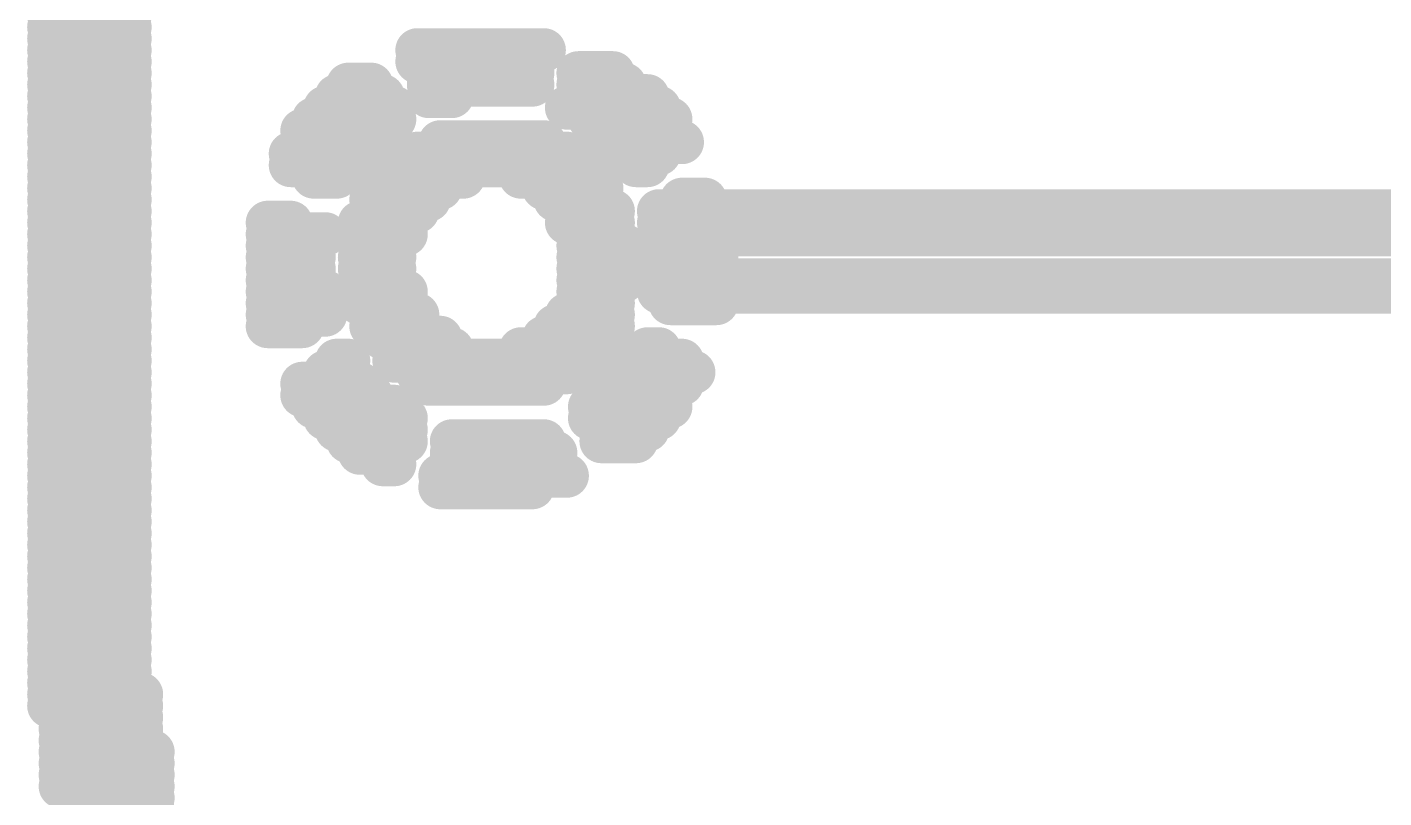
# Model space of a CAD drawing. Header units: inches. Extents: x -4.4 to 45.3, y -0.3 to 53.7.
# Drawn here: x 19.359 to 21.71, y 10.387 to 11.723 of the extents above; entities that cross this region are included whole.
import ezdxf

# ---------------------------------------------------------------- set-up
doc = ezdxf.new("R2010")
doc.units = ezdxf.units.IN
doc.layers.add('Bottom Overlay', color=54, linetype='Continuous')

msp = doc.modelspace()

# ---------------------------------------------------------------- linework, layer by layer
at = {"layer": 'Bottom Overlay', "const_width": 0.0762}
for points in [[(19.3968, 11.7429), (19.4367, 11.7429)], [(19.4965, 11.7429), (19.5364, 11.7429)], [(19.3968, 11.7229), (19.4367, 11.7229)], [(19.4965, 11.7229), (19.5364, 11.7229)], [(19.3968, 11.703), (19.4367, 11.703)], [(19.4965, 11.703), (19.5364, 11.703)], [(19.3968, 11.683), (19.4367, 11.683)], [(19.4965, 11.683), (19.5364, 11.683)], [(20.0349, 11.683), (20.2543, 11.683)], [(19.3968, 11.6631), (19.4367, 11.6631)], [(19.4965, 11.6631), (19.5364, 11.6631)], [(20.0349, 11.6631), (20.2343, 11.6631)], [(19.3968, 11.6432), (19.4367, 11.6432)], [(19.4965, 11.6432), (19.5364, 11.6432)], [(20.0549, 11.6432), (20.2343, 11.6432)], [(20.3141, 11.6432), (20.3739, 11.6432)], [(19.3968, 11.6232), (19.4367, 11.6232)], [(19.3968, 11.6033), (19.4367, 11.6033)], [(19.4965, 11.6232), (19.5364, 11.6232)], [(19.4965, 11.6033), (19.5364, 11.6033)], [(19.8953, 11.6033), (19.9751, 11.6033)], [(19.9153, 11.6232), (19.9552, 11.6232)], [(20.0549, 11.6232), (20.2343, 11.6232)], [(20.0549, 11.6033), (20.0947, 11.6033)], [(20.3141, 11.6232), (20.3938, 11.6232)], [(20.3141, 11.6033), (20.4337, 11.6033)], [(19.3968, 11.5833), (19.4367, 11.5833)], [(19.4965, 11.5833), (19.5364, 11.5833)], [(19.8754, 11.5833), (19.995, 11.5833)], [(20.2941, 11.5833), (20.4537, 11.5833)], [(19.3968, 11.5634), (19.4367, 11.5634)], [(19.4965, 11.5634), (19.5364, 11.5634)], [(19.8555, 11.5634), (19.995, 11.5634)], [(20.334, 11.5634), (20.4736, 11.5634)], [(19.3968, 11.5435), (19.4367, 11.5435)], [(19.4965, 11.5435), (19.5364, 11.5435)], [(19.8355, 11.5435), (19.9751, 11.5435)], [(20.354, 11.5435), (20.4736, 11.5435)], [(19.3968, 11.5235), (19.4367, 11.5235)], [(19.4965, 11.5235), (19.5364, 11.5235)], [(19.8355, 11.5235), (19.9552, 11.5235)], [(20.0748, 11.5235), (20.2543, 11.5235)], [(20.3739, 11.5235), (20.4935, 11.5235)], [(19.3968, 11.5036), (19.4367, 11.5036)], [(19.3968, 11.4836), (19.4367, 11.4836)], [(19.4965, 11.5036), (19.5364, 11.5036)], [(19.4965, 11.4836), (19.5364, 11.4836)], [(19.8156, 11.5036), (19.9352, 11.5036)], [(19.8156, 11.4836), (19.9153, 11.4836)], [(20.015, 11.4836), (20.3141, 11.4836)], [(20.0349, 11.5036), (20.2941, 11.5036)], [(20.3938, 11.5036), (20.4537, 11.5036)], [(20.4138, 11.4836), (20.4337, 11.4836)], [(19.3968, 11.4637), (19.4367, 11.4637)], [(19.4965, 11.4637), (19.5364, 11.4637)], [(19.8555, 11.4637), (19.8953, 11.4637)], [(19.995, 11.4637), (20.1147, 11.4637)], [(20.2144, 11.4637), (20.334, 11.4637)], [(19.3968, 11.4438), (19.4367, 11.4438)], [(19.4965, 11.4438), (19.5364, 11.4438)], [(19.9751, 11.4438), (20.0748, 11.4438)], [(20.2543, 11.4438), (20.354, 11.4438)], [(19.3968, 11.4238), (19.4367, 11.4238)], [(19.4965, 11.4238), (19.5364, 11.4238)], [(19.9552, 11.4238), (20.0549, 11.4238)], [(20.2742, 11.4238), (20.354, 11.4238)], [(20.4935, 11.4238), (20.5334, 11.4238)], [(19.3968, 11.4039), (19.4367, 11.4039)], [(19.4965, 11.4039), (19.5364, 11.4039)], [(19.9552, 11.4039), (20.0349, 11.4039)], [(20.2941, 11.4039), (20.3739, 11.4039)], [(20.4537, 11.4039), (21.8096, 11.4039)], [(19.3968, 11.3839), (19.4367, 11.3839)], [(19.4965, 11.3839), (19.5364, 11.3839)], [(19.7757, 11.3839), (19.8156, 11.3839)], [(19.9352, 11.3839), (20.015, 11.3839)], [(20.2941, 11.3839), (20.3739, 11.3839)], [(20.4537, 11.3839), (21.8096, 11.3839)], [(19.3968, 11.364), (19.4367, 11.364)], [(19.3968, 11.3441), (19.4367, 11.3441)], [(19.4965, 11.364), (19.5364, 11.364)], [(19.4965, 11.3441), (19.5364, 11.3441)], [(19.7757, 11.364), (19.8754, 11.364)], [(19.7757, 11.3441), (19.8555, 11.3441)], [(19.9352, 11.364), (20.015, 11.364)], [(19.9352, 11.3441), (19.995, 11.3441)], [(20.3141, 11.364), (20.3739, 11.364)], [(20.3141, 11.3441), (20.3938, 11.3441)], [(20.4537, 11.364), (21.7896, 11.364)], [(20.4537, 11.3441), (20.5534, 11.3441)], [(19.3968, 11.3241), (19.4367, 11.3241)], [(19.4965, 11.3241), (19.5364, 11.3241)], [(19.7757, 11.3241), (19.8555, 11.3241)], [(19.9352, 11.3241), (19.995, 11.3241)], [(20.3141, 11.3241), (20.3938, 11.3241)], [(20.4736, 11.3241), (20.5534, 11.3241)], [(19.3968, 11.3042), (19.4367, 11.3042)], [(19.4965, 11.3042), (19.5364, 11.3042)], [(19.7757, 11.3042), (19.8555, 11.3042)], [(19.9352, 11.3042), (19.995, 11.3042)], [(20.3141, 11.3042), (20.3938, 11.3042)], [(20.4736, 11.3042), (20.5534, 11.3042)], [(19.3968, 11.2842), (19.4367, 11.2842)], [(19.4965, 11.2842), (19.5364, 11.2842)], [(19.7757, 11.2842), (19.8555, 11.2842)], [(19.9352, 11.2842), (19.995, 11.2842)], [(20.3141, 11.2842), (20.3938, 11.2842)], [(20.4537, 11.2842), (21.8096, 11.2842)], [(19.3968, 11.2643), (19.4367, 11.2643)], [(19.4965, 11.2643), (19.5364, 11.2643)], [(19.7757, 11.2643), (19.8754, 11.2643)], [(19.9352, 11.2643), (20.015, 11.2643)], [(20.3141, 11.2643), (20.3739, 11.2643)], [(20.4537, 11.2643), (21.8096, 11.2643)], [(19.3968, 11.2444), (19.4367, 11.2444)], [(19.3968, 11.2244), (19.4367, 11.2244)], [(19.4965, 11.2444), (19.5364, 11.2444)], [(19.4965, 11.2244), (19.5364, 11.2244)], [(19.7757, 11.2444), (19.8754, 11.2444)], [(19.7757, 11.2244), (19.8754, 11.2244)], [(19.9352, 11.2444), (20.015, 11.2444)], [(19.9552, 11.2244), (20.0349, 11.2244)], [(20.2941, 11.2244), (20.3739, 11.2244)], [(20.3141, 11.2444), (20.3739, 11.2444)], [(20.4736, 11.2444), (20.5534, 11.2444)], [(19.3968, 11.2045), (19.4367, 11.2045)], [(19.4965, 11.2045), (19.5364, 11.2045)], [(19.7757, 11.2045), (19.8355, 11.2045)], [(19.9552, 11.2045), (20.0349, 11.2045)], [(20.2742, 11.2045), (20.3739, 11.2045)], [(19.3968, 11.1845), (19.4367, 11.1845)], [(19.4965, 11.1845), (19.5364, 11.1845)], [(19.9751, 11.1845), (20.0748, 11.1845)], [(20.2543, 11.1845), (20.354, 11.1845)], [(19.3968, 11.1646), (19.4367, 11.1646)], [(19.4965, 11.1646), (19.5364, 11.1646)], [(19.995, 11.1646), (20.0947, 11.1646)], [(20.2144, 11.1646), (20.334, 11.1646)], [(20.4337, 11.1646), (20.4537, 11.1646)], [(19.3968, 11.1447), (19.4367, 11.1447)], [(19.4965, 11.1447), (19.5364, 11.1447)], [(19.8953, 11.1447), (19.9153, 11.1447)], [(19.995, 11.1447), (20.3141, 11.1447)], [(20.4138, 11.1447), (20.4935, 11.1447)], [(19.3968, 11.1247), (19.4367, 11.1247)], [(19.4965, 11.1247), (19.5364, 11.1247)], [(19.8754, 11.1247), (19.9153, 11.1247)], [(20.0349, 11.1247), (20.2941, 11.1247)], [(20.3938, 11.1247), (20.5135, 11.1247)], [(19.3968, 11.1048), (19.4367, 11.1048)], [(19.3968, 11.0848), (19.4367, 11.0848)], [(19.4965, 11.1048), (19.5364, 11.1048)], [(19.4965, 11.0848), (19.5364, 11.0848)], [(19.8355, 11.1048), (19.9352, 11.1048)], [(19.8355, 11.0848), (19.9552, 11.0848)], [(20.0549, 11.1048), (20.2543, 11.1048)], [(20.354, 11.0848), (20.4736, 11.0848)], [(20.3739, 11.1048), (20.4935, 11.1048)], [(19.3968, 11.0649), (19.4367, 11.0649)], [(19.4965, 11.0649), (19.5364, 11.0649)], [(19.8555, 11.0649), (19.995, 11.0649)], [(20.334, 11.0649), (20.4736, 11.0649)], [(19.3968, 11.045), (19.4367, 11.045)], [(19.4965, 11.045), (19.5364, 11.045)], [(19.8754, 11.045), (20.015, 11.045)], [(20.334, 11.045), (20.4537, 11.045)], [(19.3968, 11.025), (19.4367, 11.025)], [(19.4965, 11.025), (19.5364, 11.025)], [(19.8953, 11.025), (20.015, 11.025)], [(20.354, 11.025), (20.4337, 11.025)], [(19.3968, 11.0051), (19.4367, 11.0051)], [(19.4965, 11.0051), (19.5364, 11.0051)], [(19.9153, 11.0051), (20.015, 11.0051)], [(20.0947, 11.0051), (20.2543, 11.0051)], [(20.354, 11.0051), (20.4138, 11.0051)], [(19.3968, 10.9851), (19.4367, 10.9851)], [(19.4965, 10.9851), (19.5364, 10.9851)], [(19.9352, 10.9851), (19.995, 10.9851)], [(20.0947, 10.9851), (20.2742, 10.9851)], [(19.3968, 10.9652), (19.4367, 10.9652)], [(19.3968, 10.9453), (19.4367, 10.9453)], [(19.4965, 10.9652), (19.5364, 10.9652)], [(19.4965, 10.9453), (19.5364, 10.9453)], [(19.9751, 10.9652), (19.995, 10.9652)], [(20.0748, 10.9453), (20.2941, 10.9453)], [(20.0947, 10.9652), (20.2742, 10.9652)], [(19.3968, 10.9253), (19.4367, 10.9253)], [(19.4965, 10.9253), (19.5364, 10.9253)], [(20.0748, 10.9253), (20.2343, 10.9253)], [(19.3968, 10.9054), (19.4367, 10.9054)], [(19.4965, 10.9054), (19.5364, 10.9054)], [(19.3968, 10.8854), (19.4367, 10.8854)], [(19.4965, 10.8854), (19.5364, 10.8854)], [(19.3968, 10.8655), (19.4367, 10.8655)], [(19.4965, 10.8655), (19.5364, 10.8655)], [(19.3968, 10.8456), (19.4367, 10.8456)], [(19.3968, 10.8256), (19.4367, 10.8256)], [(19.4965, 10.8456), (19.5364, 10.8456)], [(19.4965, 10.8256), (19.5364, 10.8256)], [(19.3968, 10.8057), (19.4367, 10.8057)], [(19.4965, 10.8057), (19.5364, 10.8057)], [(19.3968, 10.7857), (19.4367, 10.7857)], [(19.4965, 10.7857), (19.5364, 10.7857)], [(19.3968, 10.7658), (19.4367, 10.7658)], [(19.4965, 10.7658), (19.5364, 10.7658)], [(19.3968, 10.7459), (19.4367, 10.7459)], [(19.4965, 10.7459), (19.5364, 10.7459)], [(19.3968, 10.7259), (19.4367, 10.7259)], [(19.4965, 10.7259), (19.5364, 10.7259)], [(19.3968, 10.706), (19.4367, 10.706)], [(19.3968, 10.686), (19.4566, 10.686)], [(19.4965, 10.706), (19.5364, 10.706)], [(19.4965, 10.686), (19.5364, 10.686)], [(19.3968, 10.6661), (19.4566, 10.6661)], [(19.4965, 10.6661), (19.5364, 10.6661)], [(19.3968, 10.6462), (19.4566, 10.6462)], [(19.4965, 10.6462), (19.5364, 10.6462)], [(19.3968, 10.6262), (19.4566, 10.6262)], [(19.4965, 10.6262), (19.5364, 10.6262)], [(19.3968, 10.6063), (19.4566, 10.6063)], [(19.4965, 10.6063), (19.5364, 10.6063)], [(19.3968, 10.5863), (19.4566, 10.5863)], [(19.3968, 10.5664), (19.4566, 10.5664)], [(19.4965, 10.5863), (19.5364, 10.5863)], [(19.5165, 10.5664), (19.5563, 10.5664)], [(19.3968, 10.5465), (19.4566, 10.5465)], [(19.5165, 10.5465), (19.5563, 10.5465)], [(19.4168, 10.5265), (19.4566, 10.5265)], [(19.5165, 10.5265), (19.5563, 10.5265)], [(19.4168, 10.5066), (19.4566, 10.5066)], [(19.5165, 10.5066), (19.5563, 10.5066)], [(19.4168, 10.4866), (19.4566, 10.4866)], [(19.5165, 10.4866), (19.5563, 10.4866)], [(19.4168, 10.4667), (19.4566, 10.4667)], [(19.5165, 10.4667), (19.5763, 10.4667)], [(19.4168, 10.4468), (19.4566, 10.4468)], [(19.4168, 10.4268), (19.4566, 10.4268)], [(19.5165, 10.4468), (19.5763, 10.4468)], [(19.5165, 10.4268), (19.5763, 10.4268)], [(19.4168, 10.4069), (19.4766, 10.4069)], [(19.5364, 10.4069), (19.5763, 10.4069)], [(19.4367, 10.3869), (19.4766, 10.3869)], [(19.5364, 10.3869), (19.5763, 10.3869)], [(19.4367, 10.367), (19.4766, 10.367)], [(19.5364, 10.367), (19.5763, 10.367)]]:
    msp.add_lwpolyline(points, dxfattribs=at)
at = {"layer": 'Bottom Overlay', "const_width": 0.0381}
for points in [[(19.3778, 11.7429, 1), (19.4159, 11.7429, 1)], [(19.4177, 11.7429, 1), (19.4558, 11.7429, 1)], [(19.4775, 11.7429, 1), (19.5156, 11.7429, 1)], [(19.5174, 11.7429, 1), (19.5555, 11.7429, 1)], [(19.3778, 11.7229, 1), (19.4159, 11.7229, 1)], [(19.4177, 11.7229, 1), (19.4558, 11.7229, 1)], [(19.4775, 11.7229, 1), (19.5156, 11.7229, 1)], [(19.5174, 11.7229, 1), (19.5555, 11.7229, 1)], [(19.3778, 11.703, 1), (19.4159, 11.703, 1)], [(19.4177, 11.703, 1), (19.4558, 11.703, 1)], [(19.4775, 11.703, 1), (19.5156, 11.703, 1)], [(19.5174, 11.703, 1), (19.5555, 11.703, 1)], [(19.3778, 11.683, 1), (19.4159, 11.683, 1)], [(19.4177, 11.683, 1), (19.4558, 11.683, 1)], [(19.4775, 11.683, 1), (19.5156, 11.683, 1)], [(19.5174, 11.683, 1), (19.5555, 11.683, 1)], [(20.0159, 11.683, 1), (20.054, 11.683, 1)], [(20.2352, 11.683, 1), (20.2733, 11.683, 1)], [(19.3778, 11.6631, 1), (19.4159, 11.6631, 1)], [(19.4177, 11.6631, 1), (19.4558, 11.6631, 1)], [(19.4775, 11.6631, 1), (19.5156, 11.6631, 1)], [(19.5174, 11.6631, 1), (19.5555, 11.6631, 1)], [(20.0159, 11.6631, 1), (20.054, 11.6631, 1)], [(20.2153, 11.6631, 1), (20.2534, 11.6631, 1)], [(19.3778, 11.6432, 1), (19.4159, 11.6432, 1)], [(19.4177, 11.6432, 1), (19.4558, 11.6432, 1)], [(19.4775, 11.6432, 1), (19.5156, 11.6432, 1)], [(19.5174, 11.6432, 1), (19.5555, 11.6432, 1)], [(20.0358, 11.6432, 1), (20.0739, 11.6432, 1)], [(20.2153, 11.6432, 1), (20.2534, 11.6432, 1)], [(20.295, 11.6432, 1), (20.3331, 11.6432, 1)], [(20.3548, 11.6432, 1), (20.3929, 11.6432, 1)], [(19.3778, 11.6232, 1), (19.4159, 11.6232, 1)], [(19.3778, 11.6033, 1), (19.4159, 11.6033, 1)], [(19.4177, 11.6232, 1), (19.4558, 11.6232, 1)], [(19.4177, 11.6033, 1), (19.4558, 11.6033, 1)], [(19.4775, 11.6232, 1), (19.5156, 11.6232, 1)], [(19.4775, 11.6033, 1), (19.5156, 11.6033, 1)], [(19.5174, 11.6232, 1), (19.5555, 11.6232, 1)], [(19.5174, 11.6033, 1), (19.5555, 11.6033, 1)], [(19.8763, 11.6033, 1), (19.9144, 11.6033, 1)], [(19.8962, 11.6232, 1), (19.9343, 11.6232, 1)], [(19.9361, 11.6232, 1), (19.9742, 11.6232, 1)], [(19.956, 11.6033, 1), (19.9941, 11.6033, 1)], [(20.0358, 11.6232, 1), (20.0739, 11.6232, 1)], [(20.0358, 11.6033, 1), (20.0739, 11.6033, 1)], [(20.0757, 11.6033, 1), (20.1138, 11.6033, 1)], [(20.2153, 11.6232, 1), (20.2534, 11.6232, 1)], [(20.295, 11.6232, 1), (20.3331, 11.6232, 1)], [(20.295, 11.6033, 1), (20.3331, 11.6033, 1)], [(20.3748, 11.6232, 1), (20.4129, 11.6232, 1)], [(20.4147, 11.6033, 1), (20.4528, 11.6033, 1)], [(19.3778, 11.5833, 1), (19.4159, 11.5833, 1)], [(19.4177, 11.5833, 1), (19.4558, 11.5833, 1)], [(19.4775, 11.5833, 1), (19.5156, 11.5833, 1)], [(19.5174, 11.5833, 1), (19.5555, 11.5833, 1)], [(19.8563, 11.5833, 1), (19.8944, 11.5833, 1)], [(19.976, 11.5833, 1), (20.0141, 11.5833, 1)], [(20.2751, 11.5833, 1), (20.3132, 11.5833, 1)], [(20.4346, 11.5833, 1), (20.4727, 11.5833, 1)], [(19.3778, 11.5634, 1), (19.4159, 11.5634, 1)], [(19.4177, 11.5634, 1), (19.4558, 11.5634, 1)], [(19.4775, 11.5634, 1), (19.5156, 11.5634, 1)], [(19.5174, 11.5634, 1), (19.5555, 11.5634, 1)], [(19.8364, 11.5634, 1), (19.8745, 11.5634, 1)], [(19.976, 11.5634, 1), (20.0141, 11.5634, 1)], [(20.315, 11.5634, 1), (20.3531, 11.5634, 1)], [(20.4545, 11.5634, 1), (20.4926, 11.5634, 1)], [(19.3778, 11.5435, 1), (19.4159, 11.5435, 1)], [(19.4177, 11.5435, 1), (19.4558, 11.5435, 1)], [(19.4775, 11.5435, 1), (19.5156, 11.5435, 1)], [(19.5174, 11.5435, 1), (19.5555, 11.5435, 1)], [(19.8165, 11.5435, 1), (19.8546, 11.5435, 1)], [(19.956, 11.5435, 1), (19.9941, 11.5435, 1)], [(20.3349, 11.5435, 1), (20.373, 11.5435, 1)], [(20.4545, 11.5435, 1), (20.4926, 11.5435, 1)], [(19.3778, 11.5235, 1), (19.4159, 11.5235, 1)], [(19.4177, 11.5235, 1), (19.4558, 11.5235, 1)], [(19.4775, 11.5235, 1), (19.5156, 11.5235, 1)], [(19.5174, 11.5235, 1), (19.5555, 11.5235, 1)], [(19.8165, 11.5235, 1), (19.8546, 11.5235, 1)], [(19.9361, 11.5235, 1), (19.9742, 11.5235, 1)], [(20.0557, 11.5235, 1), (20.0938, 11.5235, 1)], [(20.2352, 11.5235, 1), (20.2733, 11.5235, 1)], [(20.3548, 11.5235, 1), (20.3929, 11.5235, 1)], [(20.4745, 11.5235, 1), (20.5126, 11.5235, 1)], [(19.3778, 11.5036, 1), (19.4159, 11.5036, 1)], [(19.3778, 11.4836, 1), (19.4159, 11.4836, 1)], [(19.4177, 11.5036, 1), (19.4558, 11.5036, 1)], [(19.4177, 11.4836, 1), (19.4558, 11.4836, 1)], [(19.4775, 11.5036, 1), (19.5156, 11.5036, 1)], [(19.4775, 11.4836, 1), (19.5156, 11.4836, 1)], [(19.5174, 11.5036, 1), (19.5555, 11.5036, 1)], [(19.5174, 11.4836, 1), (19.5555, 11.4836, 1)], [(19.7965, 11.5036, 1), (19.8346, 11.5036, 1)], [(19.7965, 11.4836, 1), (19.8346, 11.4836, 1)], [(19.8962, 11.4836, 1), (19.9343, 11.4836, 1)], [(19.9162, 11.5036, 1), (19.9543, 11.5036, 1)], [(19.9959, 11.4836, 1), (20.034, 11.4836, 1)], [(20.0159, 11.5036, 1), (20.054, 11.5036, 1)], [(20.2751, 11.5036, 1), (20.3132, 11.5036, 1)], [(20.295, 11.4836, 1), (20.3331, 11.4836, 1)], [(20.3748, 11.5036, 1), (20.4129, 11.5036, 1)], [(20.3947, 11.4836, 1), (20.4328, 11.4836, 1)], [(20.4147, 11.4836, 1), (20.4528, 11.4836, 1)], [(20.4346, 11.5036, 1), (20.4727, 11.5036, 1)], [(19.3778, 11.4637, 1), (19.4159, 11.4637, 1)], [(19.4177, 11.4637, 1), (19.4558, 11.4637, 1)], [(19.4775, 11.4637, 1), (19.5156, 11.4637, 1)], [(19.5174, 11.4637, 1), (19.5555, 11.4637, 1)], [(19.8364, 11.4637, 1), (19.8745, 11.4637, 1)], [(19.8763, 11.4637, 1), (19.9144, 11.4637, 1)], [(19.976, 11.4637, 1), (20.0141, 11.4637, 1)], [(20.0956, 11.4637, 1), (20.1337, 11.4637, 1)], [(20.1953, 11.4637, 1), (20.2334, 11.4637, 1)], [(20.315, 11.4637, 1), (20.3531, 11.4637, 1)], [(19.3778, 11.4438, 1), (19.4159, 11.4438, 1)], [(19.4177, 11.4438, 1), (19.4558, 11.4438, 1)], [(19.4775, 11.4438, 1), (19.5156, 11.4438, 1)], [(19.5174, 11.4438, 1), (19.5555, 11.4438, 1)], [(19.956, 11.4438, 1), (19.9941, 11.4438, 1)], [(20.0557, 11.4438, 1), (20.0938, 11.4438, 1)], [(20.2352, 11.4438, 1), (20.2733, 11.4438, 1)], [(20.3349, 11.4438, 1), (20.373, 11.4438, 1)], [(19.3778, 11.4238, 1), (19.4159, 11.4238, 1)], [(19.4177, 11.4238, 1), (19.4558, 11.4238, 1)], [(19.4775, 11.4238, 1), (19.5156, 11.4238, 1)], [(19.5174, 11.4238, 1), (19.5555, 11.4238, 1)], [(19.9361, 11.4238, 1), (19.9742, 11.4238, 1)], [(20.0358, 11.4238, 1), (20.0739, 11.4238, 1)], [(20.2551, 11.4238, 1), (20.2932, 11.4238, 1)], [(20.3349, 11.4238, 1), (20.373, 11.4238, 1)], [(20.4745, 11.4238, 1), (20.5126, 11.4238, 1)], [(20.5144, 11.4238, 1), (20.5525, 11.4238, 1)], [(19.3778, 11.4039, 1), (19.4159, 11.4039, 1)], [(19.4177, 11.4039, 1), (19.4558, 11.4039, 1)], [(19.4775, 11.4039, 1), (19.5156, 11.4039, 1)], [(19.5174, 11.4039, 1), (19.5555, 11.4039, 1)], [(19.9361, 11.4039, 1), (19.9742, 11.4039, 1)], [(20.0159, 11.4039, 1), (20.054, 11.4039, 1)], [(20.2751, 11.4039, 1), (20.3132, 11.4039, 1)], [(20.3548, 11.4039, 1), (20.3929, 11.4039, 1)], [(20.4346, 11.4039, 1), (20.4727, 11.4039, 1)], [(19.3778, 11.3839, 1), (19.4159, 11.3839, 1)], [(19.4177, 11.3839, 1), (19.4558, 11.3839, 1)], [(19.4775, 11.3839, 1), (19.5156, 11.3839, 1)], [(19.5174, 11.3839, 1), (19.5555, 11.3839, 1)], [(19.7566, 11.3839, 1), (19.7947, 11.3839, 1)], [(19.7965, 11.3839, 1), (19.8346, 11.3839, 1)], [(19.9162, 11.3839, 1), (19.9543, 11.3839, 1)], [(19.9959, 11.3839, 1), (20.034, 11.3839, 1)], [(20.2751, 11.3839, 1), (20.3132, 11.3839, 1)], [(20.3548, 11.3839, 1), (20.3929, 11.3839, 1)], [(20.4346, 11.3839, 1), (20.4727, 11.3839, 1)], [(19.3778, 11.364, 1), (19.4159, 11.364, 1)], [(19.3778, 11.3441, 1), (19.4159, 11.3441, 1)], [(19.4177, 11.364, 1), (19.4558, 11.364, 1)], [(19.4177, 11.3441, 1), (19.4558, 11.3441, 1)], [(19.4775, 11.364, 1), (19.5156, 11.364, 1)], [(19.4775, 11.3441, 1), (19.5156, 11.3441, 1)], [(19.5174, 11.364, 1), (19.5555, 11.364, 1)], [(19.5174, 11.3441, 1), (19.5555, 11.3441, 1)], [(19.7566, 11.364, 1), (19.7947, 11.364, 1)], [(19.7566, 11.3441, 1), (19.7947, 11.3441, 1)], [(19.8364, 11.3441, 1), (19.8745, 11.3441, 1)], [(19.8563, 11.364, 1), (19.8944, 11.364, 1)], [(19.9162, 11.364, 1), (19.9543, 11.364, 1)], [(19.9162, 11.3441, 1), (19.9543, 11.3441, 1)], [(19.976, 11.3441, 1), (20.0141, 11.3441, 1)], [(19.9959, 11.364, 1), (20.034, 11.364, 1)], [(20.295, 11.364, 1), (20.3331, 11.364, 1)], [(20.295, 11.3441, 1), (20.3331, 11.3441, 1)], [(20.3548, 11.364, 1), (20.3929, 11.364, 1)], [(20.3748, 11.3441, 1), (20.4129, 11.3441, 1)], [(20.4346, 11.364, 1), (20.4727, 11.364, 1)], [(20.4346, 11.3441, 1), (20.4727, 11.3441, 1)], [(20.5343, 11.3441, 1), (20.5724, 11.3441, 1)], [(19.3778, 11.3241, 1), (19.4159, 11.3241, 1)], [(19.4177, 11.3241, 1), (19.4558, 11.3241, 1)], [(19.4775, 11.3241, 1), (19.5156, 11.3241, 1)], [(19.5174, 11.3241, 1), (19.5555, 11.3241, 1)], [(19.7566, 11.3241, 1), (19.7947, 11.3241, 1)], [(19.8364, 11.3241, 1), (19.8745, 11.3241, 1)], [(19.9162, 11.3241, 1), (19.9543, 11.3241, 1)], [(19.976, 11.3241, 1), (20.0141, 11.3241, 1)], [(20.295, 11.3241, 1), (20.3331, 11.3241, 1)], [(20.3748, 11.3241, 1), (20.4129, 11.3241, 1)], [(20.4545, 11.3241, 1), (20.4926, 11.3241, 1)], [(20.5343, 11.3241, 1), (20.5724, 11.3241, 1)], [(19.3778, 11.3042, 1), (19.4159, 11.3042, 1)], [(19.4177, 11.3042, 1), (19.4558, 11.3042, 1)], [(19.4775, 11.3042, 1), (19.5156, 11.3042, 1)], [(19.5174, 11.3042, 1), (19.5555, 11.3042, 1)], [(19.7566, 11.3042, 1), (19.7947, 11.3042, 1)], [(19.8364, 11.3042, 1), (19.8745, 11.3042, 1)], [(19.9162, 11.3042, 1), (19.9543, 11.3042, 1)], [(19.976, 11.3042, 1), (20.0141, 11.3042, 1)], [(20.295, 11.3042, 1), (20.3331, 11.3042, 1)], [(20.3748, 11.3042, 1), (20.4129, 11.3042, 1)], [(20.4545, 11.3042, 1), (20.4926, 11.3042, 1)], [(20.5343, 11.3042, 1), (20.5724, 11.3042, 1)], [(19.3778, 11.2842, 1), (19.4159, 11.2842, 1)], [(19.4177, 11.2842, 1), (19.4558, 11.2842, 1)], [(19.4775, 11.2842, 1), (19.5156, 11.2842, 1)], [(19.5174, 11.2842, 1), (19.5555, 11.2842, 1)], [(19.7566, 11.2842, 1), (19.7947, 11.2842, 1)], [(19.8364, 11.2842, 1), (19.8745, 11.2842, 1)], [(19.9162, 11.2842, 1), (19.9543, 11.2842, 1)], [(19.976, 11.2842, 1), (20.0141, 11.2842, 1)], [(20.295, 11.2842, 1), (20.3331, 11.2842, 1)], [(20.3748, 11.2842, 1), (20.4129, 11.2842, 1)], [(20.4346, 11.2842, 1), (20.4727, 11.2842, 1)], [(19.3778, 11.2643, 1), (19.4159, 11.2643, 1)], [(19.4177, 11.2643, 1), (19.4558, 11.2643, 1)], [(19.4775, 11.2643, 1), (19.5156, 11.2643, 1)], [(19.5174, 11.2643, 1), (19.5555, 11.2643, 1)], [(19.7566, 11.2643, 1), (19.7947, 11.2643, 1)], [(19.8563, 11.2643, 1), (19.8944, 11.2643, 1)], [(19.9162, 11.2643, 1), (19.9543, 11.2643, 1)], [(19.9959, 11.2643, 1), (20.034, 11.2643, 1)], [(20.295, 11.2643, 1), (20.3331, 11.2643, 1)], [(20.3548, 11.2643, 1), (20.3929, 11.2643, 1)], [(20.4346, 11.2643, 1), (20.4727, 11.2643, 1)], [(19.3778, 11.2444, 1), (19.4159, 11.2444, 1)], [(19.3778, 11.2244, 1), (19.4159, 11.2244, 1)], [(19.4177, 11.2444, 1), (19.4558, 11.2444, 1)], [(19.4177, 11.2244, 1), (19.4558, 11.2244, 1)], [(19.4775, 11.2444, 1), (19.5156, 11.2444, 1)], [(19.4775, 11.2244, 1), (19.5156, 11.2244, 1)], [(19.5174, 11.2444, 1), (19.5555, 11.2444, 1)], [(19.5174, 11.2244, 1), (19.5555, 11.2244, 1)], [(19.7566, 11.2444, 1), (19.7947, 11.2444, 1)], [(19.7566, 11.2244, 1), (19.7947, 11.2244, 1)], [(19.8563, 11.2444, 1), (19.8944, 11.2444, 1)], [(19.8563, 11.2244, 1), (19.8944, 11.2244, 1)], [(19.9162, 11.2444, 1), (19.9543, 11.2444, 1)], [(19.9361, 11.2244, 1), (19.9742, 11.2244, 1)], [(19.9959, 11.2444, 1), (20.034, 11.2444, 1)], [(20.0159, 11.2244, 1), (20.054, 11.2244, 1)], [(20.2751, 11.2244, 1), (20.3132, 11.2244, 1)], [(20.295, 11.2444, 1), (20.3331, 11.2444, 1)], [(20.3548, 11.2444, 1), (20.3929, 11.2444, 1)], [(20.3548, 11.2244, 1), (20.3929, 11.2244, 1)], [(20.4545, 11.2444, 1), (20.4926, 11.2444, 1)], [(20.5343, 11.2444, 1), (20.5724, 11.2444, 1)], [(19.3778, 11.2045, 1), (19.4159, 11.2045, 1)], [(19.4177, 11.2045, 1), (19.4558, 11.2045, 1)], [(19.4775, 11.2045, 1), (19.5156, 11.2045, 1)], [(19.5174, 11.2045, 1), (19.5555, 11.2045, 1)], [(19.7566, 11.2045, 1), (19.7947, 11.2045, 1)], [(19.8165, 11.2045, 1), (19.8546, 11.2045, 1)], [(19.9361, 11.2045, 1), (19.9742, 11.2045, 1)], [(20.0159, 11.2045, 1), (20.054, 11.2045, 1)], [(20.2551, 11.2045, 1), (20.2932, 11.2045, 1)], [(20.3548, 11.2045, 1), (20.3929, 11.2045, 1)], [(19.3778, 11.1845, 1), (19.4159, 11.1845, 1)], [(19.4177, 11.1845, 1), (19.4558, 11.1845, 1)], [(19.4775, 11.1845, 1), (19.5156, 11.1845, 1)], [(19.5174, 11.1845, 1), (19.5555, 11.1845, 1)], [(19.956, 11.1845, 1), (19.9941, 11.1845, 1)], [(20.0557, 11.1845, 1), (20.0938, 11.1845, 1)], [(20.2352, 11.1845, 1), (20.2733, 11.1845, 1)], [(20.3349, 11.1845, 1), (20.373, 11.1845, 1)], [(19.3778, 11.1646, 1), (19.4159, 11.1646, 1)], [(19.4177, 11.1646, 1), (19.4558, 11.1646, 1)], [(19.4775, 11.1646, 1), (19.5156, 11.1646, 1)], [(19.5174, 11.1646, 1), (19.5555, 11.1646, 1)], [(19.976, 11.1646, 1), (20.0141, 11.1646, 1)], [(20.0757, 11.1646, 1), (20.1138, 11.1646, 1)], [(20.1953, 11.1646, 1), (20.2334, 11.1646, 1)], [(20.315, 11.1646, 1), (20.3531, 11.1646, 1)], [(20.4147, 11.1646, 1), (20.4528, 11.1646, 1)], [(20.4346, 11.1646, 1), (20.4727, 11.1646, 1)], [(19.3778, 11.1447, 1), (19.4159, 11.1447, 1)], [(19.4177, 11.1447, 1), (19.4558, 11.1447, 1)], [(19.4775, 11.1447, 1), (19.5156, 11.1447, 1)], [(19.5174, 11.1447, 1), (19.5555, 11.1447, 1)], [(19.8763, 11.1447, 1), (19.9144, 11.1447, 1)], [(19.8962, 11.1447, 1), (19.9343, 11.1447, 1)], [(19.976, 11.1447, 1), (20.0141, 11.1447, 1)], [(20.295, 11.1447, 1), (20.3331, 11.1447, 1)], [(20.3947, 11.1447, 1), (20.4328, 11.1447, 1)], [(20.4745, 11.1447, 1), (20.5126, 11.1447, 1)], [(19.3778, 11.1247, 1), (19.4159, 11.1247, 1)], [(19.4177, 11.1247, 1), (19.4558, 11.1247, 1)], [(19.4775, 11.1247, 1), (19.5156, 11.1247, 1)], [(19.5174, 11.1247, 1), (19.5555, 11.1247, 1)], [(19.8563, 11.1247, 1), (19.8944, 11.1247, 1)], [(19.8962, 11.1247, 1), (19.9343, 11.1247, 1)], [(20.0159, 11.1247, 1), (20.054, 11.1247, 1)], [(20.2751, 11.1247, 1), (20.3132, 11.1247, 1)], [(20.3748, 11.1247, 1), (20.4129, 11.1247, 1)], [(20.4944, 11.1247, 1), (20.5325, 11.1247, 1)], [(19.3778, 11.1048, 1), (19.4159, 11.1048, 1)], [(19.3778, 11.0848, 1), (19.4159, 11.0848, 1)], [(19.4177, 11.1048, 1), (19.4558, 11.1048, 1)], [(19.4177, 11.0848, 1), (19.4558, 11.0848, 1)], [(19.4775, 11.1048, 1), (19.5156, 11.1048, 1)], [(19.4775, 11.0848, 1), (19.5156, 11.0848, 1)], [(19.5174, 11.1048, 1), (19.5555, 11.1048, 1)], [(19.5174, 11.0848, 1), (19.5555, 11.0848, 1)], [(19.8165, 11.1048, 1), (19.8546, 11.1048, 1)], [(19.8165, 11.0848, 1), (19.8546, 11.0848, 1)], [(19.9162, 11.1048, 1), (19.9543, 11.1048, 1)], [(19.9361, 11.0848, 1), (19.9742, 11.0848, 1)], [(20.0358, 11.1048, 1), (20.0739, 11.1048, 1)], [(20.2352, 11.1048, 1), (20.2733, 11.1048, 1)], [(20.3349, 11.0848, 1), (20.373, 11.0848, 1)], [(20.3548, 11.1048, 1), (20.3929, 11.1048, 1)], [(20.4545, 11.0848, 1), (20.4926, 11.0848, 1)], [(20.4745, 11.1048, 1), (20.5126, 11.1048, 1)], [(19.3778, 11.0649, 1), (19.4159, 11.0649, 1)], [(19.4177, 11.0649, 1), (19.4558, 11.0649, 1)], [(19.4775, 11.0649, 1), (19.5156, 11.0649, 1)], [(19.5174, 11.0649, 1), (19.5555, 11.0649, 1)], [(19.8364, 11.0649, 1), (19.8745, 11.0649, 1)], [(19.976, 11.0649, 1), (20.0141, 11.0649, 1)], [(20.315, 11.0649, 1), (20.3531, 11.0649, 1)], [(20.4545, 11.0649, 1), (20.4926, 11.0649, 1)], [(19.3778, 11.045, 1), (19.4159, 11.045, 1)], [(19.4177, 11.045, 1), (19.4558, 11.045, 1)], [(19.4775, 11.045, 1), (19.5156, 11.045, 1)], [(19.5174, 11.045, 1), (19.5555, 11.045, 1)], [(19.8563, 11.045, 1), (19.8944, 11.045, 1)], [(19.9959, 11.045, 1), (20.034, 11.045, 1)], [(20.315, 11.045, 1), (20.3531, 11.045, 1)], [(20.4346, 11.045, 1), (20.4727, 11.045, 1)], [(19.3778, 11.025, 1), (19.4159, 11.025, 1)], [(19.4177, 11.025, 1), (19.4558, 11.025, 1)], [(19.4775, 11.025, 1), (19.5156, 11.025, 1)], [(19.5174, 11.025, 1), (19.5555, 11.025, 1)], [(19.8763, 11.025, 1), (19.9144, 11.025, 1)], [(19.9959, 11.025, 1), (20.034, 11.025, 1)], [(20.3349, 11.025, 1), (20.373, 11.025, 1)], [(20.4147, 11.025, 1), (20.4528, 11.025, 1)], [(19.3778, 11.0051, 1), (19.4159, 11.0051, 1)], [(19.4177, 11.0051, 1), (19.4558, 11.0051, 1)], [(19.4775, 11.0051, 1), (19.5156, 11.0051, 1)], [(19.5174, 11.0051, 1), (19.5555, 11.0051, 1)], [(19.8962, 11.0051, 1), (19.9343, 11.0051, 1)], [(19.9959, 11.0051, 1), (20.034, 11.0051, 1)], [(20.0757, 11.0051, 1), (20.1138, 11.0051, 1)], [(20.2352, 11.0051, 1), (20.2733, 11.0051, 1)], [(20.3349, 11.0051, 1), (20.373, 11.0051, 1)], [(20.3947, 11.0051, 1), (20.4328, 11.0051, 1)], [(19.3778, 10.9851, 1), (19.4159, 10.9851, 1)], [(19.4177, 10.9851, 1), (19.4558, 10.9851, 1)], [(19.4775, 10.9851, 1), (19.5156, 10.9851, 1)], [(19.5174, 10.9851, 1), (19.5555, 10.9851, 1)], [(19.9162, 10.9851, 1), (19.9543, 10.9851, 1)], [(19.976, 10.9851, 1), (20.0141, 10.9851, 1)], [(20.0757, 10.9851, 1), (20.1138, 10.9851, 1)], [(20.2551, 10.9851, 1), (20.2932, 10.9851, 1)], [(19.3778, 10.9652, 1), (19.4159, 10.9652, 1)], [(19.3778, 10.9453, 1), (19.4159, 10.9453, 1)], [(19.4177, 10.9652, 1), (19.4558, 10.9652, 1)], [(19.4177, 10.9453, 1), (19.4558, 10.9453, 1)], [(19.4775, 10.9652, 1), (19.5156, 10.9652, 1)], [(19.4775, 10.9453, 1), (19.5156, 10.9453, 1)], [(19.5174, 10.9652, 1), (19.5555, 10.9652, 1)], [(19.5174, 10.9453, 1), (19.5555, 10.9453, 1)], [(19.956, 10.9652, 1), (19.9941, 10.9652, 1)], [(19.976, 10.9652, 1), (20.0141, 10.9652, 1)], [(20.0557, 10.9453, 1), (20.0938, 10.9453, 1)], [(20.0757, 10.9652, 1), (20.1138, 10.9652, 1)], [(20.2551, 10.9652, 1), (20.2932, 10.9652, 1)], [(20.2751, 10.9453, 1), (20.3132, 10.9453, 1)], [(19.3778, 10.9253, 1), (19.4159, 10.9253, 1)], [(19.4177, 10.9253, 1), (19.4558, 10.9253, 1)], [(19.4775, 10.9253, 1), (19.5156, 10.9253, 1)], [(19.5174, 10.9253, 1), (19.5555, 10.9253, 1)], [(20.0557, 10.9253, 1), (20.0938, 10.9253, 1)], [(20.2153, 10.9253, 1), (20.2534, 10.9253, 1)], [(19.3778, 10.9054, 1), (19.4159, 10.9054, 1)], [(19.4177, 10.9054, 1), (19.4558, 10.9054, 1)], [(19.4775, 10.9054, 1), (19.5156, 10.9054, 1)], [(19.5174, 10.9054, 1), (19.5555, 10.9054, 1)], [(19.3778, 10.8854, 1), (19.4159, 10.8854, 1)], [(19.4177, 10.8854, 1), (19.4558, 10.8854, 1)], [(19.4775, 10.8854, 1), (19.5156, 10.8854, 1)], [(19.5174, 10.8854, 1), (19.5555, 10.8854, 1)], [(19.3778, 10.8655, 1), (19.4159, 10.8655, 1)], [(19.4177, 10.8655, 1), (19.4558, 10.8655, 1)], [(19.4775, 10.8655, 1), (19.5156, 10.8655, 1)], [(19.5174, 10.8655, 1), (19.5555, 10.8655, 1)], [(19.3778, 10.8456, 1), (19.4159, 10.8456, 1)], [(19.3778, 10.8256, 1), (19.4159, 10.8256, 1)], [(19.4177, 10.8456, 1), (19.4558, 10.8456, 1)], [(19.4177, 10.8256, 1), (19.4558, 10.8256, 1)], [(19.4775, 10.8456, 1), (19.5156, 10.8456, 1)], [(19.4775, 10.8256, 1), (19.5156, 10.8256, 1)], [(19.5174, 10.8456, 1), (19.5555, 10.8456, 1)], [(19.5174, 10.8256, 1), (19.5555, 10.8256, 1)], [(19.3778, 10.8057, 1), (19.4159, 10.8057, 1)], [(19.4177, 10.8057, 1), (19.4558, 10.8057, 1)], [(19.4775, 10.8057, 1), (19.5156, 10.8057, 1)], [(19.5174, 10.8057, 1), (19.5555, 10.8057, 1)], [(19.3778, 10.7857, 1), (19.4159, 10.7857, 1)], [(19.4177, 10.7857, 1), (19.4558, 10.7857, 1)], [(19.4775, 10.7857, 1), (19.5156, 10.7857, 1)], [(19.5174, 10.7857, 1), (19.5555, 10.7857, 1)], [(19.3778, 10.7658, 1), (19.4159, 10.7658, 1)], [(19.4177, 10.7658, 1), (19.4558, 10.7658, 1)], [(19.4775, 10.7658, 1), (19.5156, 10.7658, 1)], [(19.5174, 10.7658, 1), (19.5555, 10.7658, 1)], [(19.3778, 10.7459, 1), (19.4159, 10.7459, 1)], [(19.4177, 10.7459, 1), (19.4558, 10.7459, 1)], [(19.4775, 10.7459, 1), (19.5156, 10.7459, 1)], [(19.5174, 10.7459, 1), (19.5555, 10.7459, 1)], [(19.3778, 10.7259, 1), (19.4159, 10.7259, 1)], [(19.4177, 10.7259, 1), (19.4558, 10.7259, 1)], [(19.4775, 10.7259, 1), (19.5156, 10.7259, 1)], [(19.5174, 10.7259, 1), (19.5555, 10.7259, 1)], [(19.3778, 10.706, 1), (19.4159, 10.706, 1)], [(19.3778, 10.686, 1), (19.4159, 10.686, 1)], [(19.4177, 10.706, 1), (19.4558, 10.706, 1)], [(19.4376, 10.686, 1), (19.4757, 10.686, 1)], [(19.4775, 10.706, 1), (19.5156, 10.706, 1)], [(19.4775, 10.686, 1), (19.5156, 10.686, 1)], [(19.5174, 10.706, 1), (19.5555, 10.706, 1)], [(19.5174, 10.686, 1), (19.5555, 10.686, 1)], [(19.3778, 10.6661, 1), (19.4159, 10.6661, 1)], [(19.4376, 10.6661, 1), (19.4757, 10.6661, 1)], [(19.4775, 10.6661, 1), (19.5156, 10.6661, 1)], [(19.5174, 10.6661, 1), (19.5555, 10.6661, 1)], [(19.3778, 10.6462, 1), (19.4159, 10.6462, 1)], [(19.4376, 10.6462, 1), (19.4757, 10.6462, 1)], [(19.4775, 10.6462, 1), (19.5156, 10.6462, 1)], [(19.5174, 10.6462, 1), (19.5555, 10.6462, 1)], [(19.3778, 10.6262, 1), (19.4159, 10.6262, 1)], [(19.4376, 10.6262, 1), (19.4757, 10.6262, 1)], [(19.4775, 10.6262, 1), (19.5156, 10.6262, 1)], [(19.5174, 10.6262, 1), (19.5555, 10.6262, 1)], [(19.3778, 10.6063, 1), (19.4159, 10.6063, 1)], [(19.4376, 10.6063, 1), (19.4757, 10.6063, 1)], [(19.4775, 10.6063, 1), (19.5156, 10.6063, 1)], [(19.5174, 10.6063, 1), (19.5555, 10.6063, 1)], [(19.3778, 10.5863, 1), (19.4159, 10.5863, 1)], [(19.3778, 10.5664, 1), (19.4159, 10.5664, 1)], [(19.4376, 10.5863, 1), (19.4757, 10.5863, 1)], [(19.4376, 10.5664, 1), (19.4757, 10.5664, 1)], [(19.4775, 10.5863, 1), (19.5156, 10.5863, 1)], [(19.4974, 10.5664, 1), (19.5355, 10.5664, 1)], [(19.5174, 10.5863, 1), (19.5555, 10.5863, 1)], [(19.5373, 10.5664, 1), (19.5754, 10.5664, 1)], [(19.3778, 10.5465, 1), (19.4159, 10.5465, 1)], [(19.4376, 10.5465, 1), (19.4757, 10.5465, 1)], [(19.4974, 10.5465, 1), (19.5355, 10.5465, 1)], [(19.5373, 10.5465, 1), (19.5754, 10.5465, 1)], [(19.3977, 10.5265, 1), (19.4358, 10.5265, 1)], [(19.4376, 10.5265, 1), (19.4757, 10.5265, 1)], [(19.4974, 10.5265, 1), (19.5355, 10.5265, 1)], [(19.5373, 10.5265, 1), (19.5754, 10.5265, 1)], [(19.3977, 10.5066, 1), (19.4358, 10.5066, 1)], [(19.4376, 10.5066, 1), (19.4757, 10.5066, 1)], [(19.4974, 10.5066, 1), (19.5355, 10.5066, 1)], [(19.5373, 10.5066, 1), (19.5754, 10.5066, 1)], [(19.3977, 10.4866, 1), (19.4358, 10.4866, 1)], [(19.4376, 10.4866, 1), (19.4757, 10.4866, 1)], [(19.4974, 10.4866, 1), (19.5355, 10.4866, 1)], [(19.5373, 10.4866, 1), (19.5754, 10.4866, 1)], [(19.3977, 10.4667, 1), (19.4358, 10.4667, 1)], [(19.4376, 10.4667, 1), (19.4757, 10.4667, 1)], [(19.4974, 10.4667, 1), (19.5355, 10.4667, 1)], [(19.5572, 10.4667, 1), (19.5953, 10.4667, 1)], [(19.3977, 10.4468, 1), (19.4358, 10.4468, 1)], [(19.3977, 10.4268, 1), (19.4358, 10.4268, 1)], [(19.4376, 10.4468, 1), (19.4757, 10.4468, 1)], [(19.4376, 10.4268, 1), (19.4757, 10.4268, 1)], [(19.4974, 10.4468, 1), (19.5355, 10.4468, 1)], [(19.4974, 10.4268, 1), (19.5355, 10.4268, 1)], [(19.5572, 10.4468, 1), (19.5953, 10.4468, 1)], [(19.5572, 10.4268, 1), (19.5953, 10.4268, 1)], [(19.3977, 10.4069, 1), (19.4358, 10.4069, 1)], [(19.4575, 10.4069, 1), (19.4956, 10.4069, 1)], [(19.5174, 10.4069, 1), (19.5555, 10.4069, 1)], [(19.5572, 10.4069, 1), (19.5953, 10.4069, 1)], [(19.4177, 10.3869, 1), (19.4558, 10.3869, 1)], [(19.4575, 10.3869, 1), (19.4956, 10.3869, 1)], [(19.5174, 10.3869, 1), (19.5555, 10.3869, 1)], [(19.5572, 10.3869, 1), (19.5953, 10.3869, 1)], [(19.4177, 10.367, 1), (19.4558, 10.367, 1)], [(19.4575, 10.367, 1), (19.4956, 10.367, 1)], [(19.5174, 10.367, 1), (19.5555, 10.367, 1)], [(19.5572, 10.367, 1), (19.5953, 10.367, 1)]]:
    msp.add_lwpolyline(points, format="xyb", close=True, dxfattribs=at)

doc.saveas('drawing.dxf')
